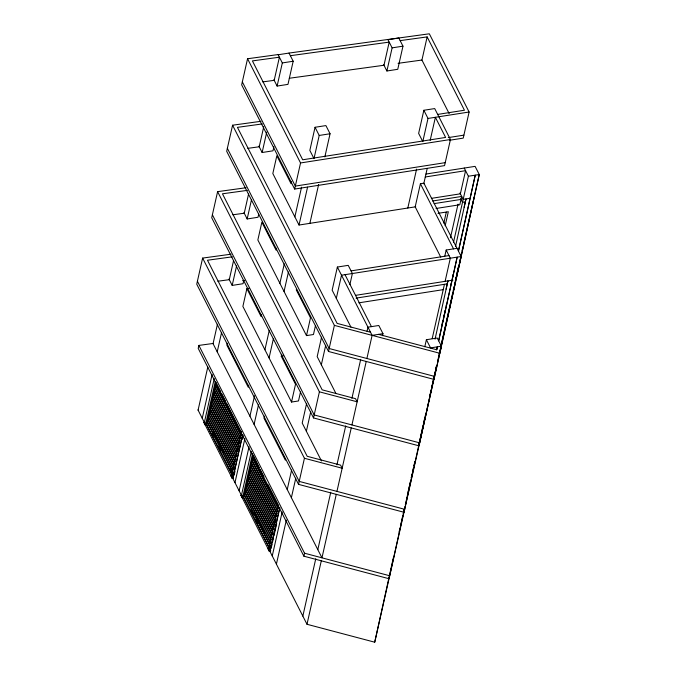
<?xml version="1.0" encoding="UTF-8"?>
<svg xmlns="http://www.w3.org/2000/svg" width="676" height="676" viewBox="0 0 676 676"><rect width="100%" height="100%" fill="white"/><g stroke="black" fill="none" stroke-linecap="round" stroke-linejoin="round"><path stroke-width="1.01" d="M435.048 339.166L447.935 280.895L446.067 289.201M455.556 246.334L466.009 198.93L464.142 207.236M438.665 340.527L457.162 257.134L438.699 340.873M452.295 278.52L453.199 274.414M458.472 250.695L475.245 175.16L458.472 251.193M279.898 507.693L270.011 551.548L306.997 624.278L374.724 642.2L393.339 557.793M404.907 506.814L389.03 578.724L303.887 556.187L198.203 348.385L198.871 345.419L213.506 343.408M405.33 504.871L409.462 486.069M409.909 484.134L410.814 480.011M411.236 478.05L412.183 473.749M412.597 471.882L413.535 467.598M413.94 465.832L414.887 461.556M424.443 419.627L404.003 512.273L298.547 484.371L196.741 284.199L202.623 258.088L231.116 254.184M424.841 417.878L425.787 413.56M419.34 444.081L435.251 371.918M435.707 369.856L436.62 365.733M436.688 365.547L418.985 445.83L313.52 417.929L211.715 217.748L217.604 191.646L246.089 187.734M437.82 360.392L452.751 292.7M453.182 290.824L454.103 286.548M454.534 284.664L458.843 265.144M474.045 197.671L433.958 379.388L328.494 351.478L226.688 151.306L232.578 125.204L261.063 121.291M278.166 54.756L289.024 53.066L293.181 61.237L287.968 84.373L277.109 86.072L282.323 62.936L278.073 54.57L247.551 58.753L241.662 84.863L294.66 189.06L444.563 165.62L450.444 139.518L434.71 108.574L423.852 110.272L418.638 133.409L422.796 141.58L428.009 118.444L423.852 110.272M198.085 410.121L207.777 367.119M213.058 343.678L217.444 324.226M233.575 260.556L229.274 279.67L217.849 281.233M248.548 194.105L244.247 213.219L232.823 214.791M263.75 126.657L259.221 146.776L247.796 148.348M202.242 418.3L212.129 374.436M217.216 351.85L221.601 332.398M243.74 280.633L243.047 283.709L232.189 285.407L236.575 265.955M258.714 214.191L258.021 217.266L247.162 218.965L251.548 199.504M273.915 146.726L272.994 150.816L262.136 152.514L266.75 132.04M233.482 478L232.24 478.38L203.882 422.331L204.397 422.255L205.58 424.579L205.022 424.849L206.315 424.215L232.35 475.414L231.057 476.056L231.615 475.786L241.526 431.795M214.25 378.535L204.355 422.449L197.983 409.926M205.081 422.145L203.839 422.525M205.58 424.579L215.264 381.61M232.037 474.459L206.476 424.19L207.033 421.714L207.676 421.613M232.755 471.958L207.194 421.689A13.9 8.72 -27 0 0 207.684 419.5L207.794 419.052A13.9 8.72 -27 0 0 208.284 416.864L208.385 416.416A13.9 8.72 -27 0 0 208.876 414.227L208.977 413.78A13.9 8.72 -27 0 0 209.467 411.591L209.568 411.143A13.9 8.72 -27 0 0 210.067 408.955L210.168 408.507A13.9 8.72 -27 0 0 210.659 406.318L210.76 405.87A13.9 8.72 -27 0 0 211.25 403.682L211.351 403.234A13.9 8.72 -27 0 0 211.85 401.045L211.951 400.598A13.9 8.72 -27 0 0 212.441 398.409L212.543 397.961A13.9 8.72 -27 0 0 213.033 395.773L213.134 395.325A13.9 8.72 -27 0 0 213.633 393.136L213.734 392.688A13.9 8.72 -27 0 0 214.224 390.5L214.326 390.052A13.9 8.72 -27 0 0 214.816 387.863L214.917 387.416A13.9 8.72 -27 0 0 215.416 385.227L215.517 384.779A13.9 8.72 -27 0 0 215.99 382.768M208.005 419.45L208.107 419.002A13.9 8.72 -27 0 1 208.538 416.999M209.89 411.092L209.788 411.54A13.9 8.72 -27 0 0 209.332 413.374M214.647 390.001L214.546 390.449A13.9 8.72 -27 0 0 214.064 392.46M227.347 343.205L226.899 345.208L248.278 387.247L248.734 385.244M248.886 288.314L246.892 288.627L242.878 306.422L291.517 402.051L298.496 400.961L300.499 392.063M218.728 447.799C218.627 442.56 219.835 454.872 220.739 449.312L219.083 446.228M220.308 450.909L220.739 449.312M261.595 314.653L261.147 316.655L246.892 288.627M276.569 248.21L276.121 250.205L261.865 222.184L257.852 239.98L306.49 335.609L313.47 334.51L315.472 325.612M291.542 181.76L291.094 183.762L276.839 155.733L272.825 173.538L299.02 225.04L415.715 206.788M294.66 189.06L300.541 162.958L247.551 58.753M232.24 478.38L231.099 475.862M232.755 478.304L242.414 435.412M242.743 434.634L232.857 478.498L241.433 495.364L251.328 451.458M234.099 475.253L235.02 471.164M242.16 439.476L243.081 435.386M234.969 482.647L244.889 438.623M249.943 416.196L254.556 395.722M264.916 349.754L269.301 330.302M279.889 283.312L284.275 263.86M294.863 216.861L301.555 187.176M315.05 127.282L309.836 150.418L313.994 158.598L319.207 135.453L315.05 127.282L325.908 125.584L330.065 133.755L324.852 156.9M239.127 490.818L249.047 446.794M254.1 424.376L258.485 404.924M269.073 357.925L273.459 338.473M284.047 291.483L288.432 272.031M299.02 225.04L307.555 187.159M270.721 550.213L270.518 551.117L269.327 551.303L240.969 495.255L241.484 495.17L242.667 497.502L242.109 497.773L243.402 497.13L269.437 548.337L268.144 548.971L268.693 548.701L278.377 505.732M242.667 497.502L252.579 453.512M245.025 492.55A13.9 8.72 -27 0 0 244.602 494.553L243.563 497.105L269.597 548.312M269.842 544.873L244.281 494.604A13.9 8.72 -27 0 0 244.771 492.424L244.873 491.967A13.9 8.72 -27 0 0 245.371 489.787L245.472 489.331A13.9 8.72 -27 0 0 245.963 487.142L246.064 486.695A13.9 8.72 -27 0 0 246.554 484.506L246.655 484.058A13.9 8.72 -27 0 0 247.146 481.87L247.255 481.422A13.9 8.72 -27 0 0 247.746 479.233L247.847 478.785A13.9 8.72 -27 0 0 248.337 476.597L248.438 476.149A13.9 8.72 -27 0 0 248.929 473.96L249.038 473.513A13.9 8.72 -27 0 0 249.529 471.324L249.63 470.876A13.9 8.72 -27 0 0 250.12 468.688L250.221 468.24A13.9 8.72 -27 0 0 250.711 466.051L250.813 465.603A13.9 8.72 -27 0 0 251.311 463.415L251.413 462.967A13.9 8.72 -27 0 0 251.903 460.778L252.004 460.331A13.9 8.72 -27 0 0 252.494 458.142L252.596 457.694A13.9 8.72 -27 0 0 253.094 455.506M253.196 455.058L259.246 467.606M251.134 465.553L251.033 466.001A13.9 8.72 -27 0 0 250.542 468.189M264.434 416.129L263.986 418.131L285.365 460.17M309.878 223.342L318.649 184.438M291.517 402.051L295.522 384.255L281.267 356.227L281.723 354.224M255.815 520.723L256.246 519.134L257.826 522.235C257.86 526.3 254.886 520.469 256.246 519.134M306.49 335.609L310.495 317.805L296.24 289.784M269.327 551.303L268.186 548.777M269.834 551.219L279.501 508.327M271.186 548.168L272.107 544.079M272.563 542.034L273.484 537.944M273.949 535.907L276.712 523.638M272.251 555.959L282.179 511.935M287.232 489.517L291.61 470.065M306.583 403.614L302.206 423.066L321.463 460.939M321.556 337.172L317.179 356.624L335.964 393.567M349.889 284.588L352.382 273.518L348.225 265.347L337.366 267.045L332.153 290.181L350.937 327.125M386.9 70.997L392.114 47.861L387.956 39.69L398.815 37.991L402.972 46.162L397.758 69.298L386.9 70.997L383.664 64.642M276.408 564.13L286.337 520.106M291.381 497.688L295.767 478.236M306.363 431.246L310.74 411.794M321.337 364.795L325.714 345.343M336.31 298.353L341.524 275.216L461.176 256.508L423.894 183.188L420.404 183.737L415.191 206.873L440.744 257.125M298.547 484.371L304.428 458.269L202.623 258.088M313.52 417.929L319.402 391.818L217.604 191.646M328.494 351.478L334.375 325.376L232.578 125.204M303.887 556.187L304.563 553.221L198.871 345.419M449.185 113.627L421.934 60.046L427.147 36.91L400.15 40.619M302.84 616.106L315.76 558.765M317.813 549.656L330.741 492.322M336.927 464.851L345.715 425.88M351.9 398.409L360.688 359.429M367.043 331.206L367.955 327.184L378.813 325.486L382.971 333.665L382.515 335.676M306.997 624.278L321.303 560.801M336.276 494.35L321.97 557.835L212.957 343.484M336.944 491.384L351.25 427.908M351.926 424.942L366.223 361.466M366.899 358.5L372.113 335.364L337.366 267.045M407.822 208.022L416.585 169.118M430.164 140.431L435.378 117.294L445.619 137.439L302.696 159.781L252.41 60.899L279.408 57.198L274.194 80.334L262.77 81.897M423.759 183.804L427.215 168.442M443.836 223.122L446.312 212.103M289.024 53.066L429.336 33.8L469.119 112.013L463.229 138.124L449.675 140.236M445.171 225.742L448.332 211.732L437.989 213.346M444.808 256.069L446.16 250.027L457.018 248.329M424.798 346.763L426.387 339.715L437.245 338.017L441.403 346.196L374.724 642.2M450.444 237.825L458.032 204.169M453.52 242.261L468.4 176.233L464.243 168.054M432.201 338.608L444.436 284.309M445.104 281.343L450.317 258.207L446.16 250.027M441.969 324.455L442.881 320.373M443.346 318.328L444.267 314.255M444.723 312.211L445.18 310.174M446.101 306.093L446.566 304.048M450.926 284.672L451.391 282.636M436.704 349.838L437.389 346.822L436.738 349.754L378.543 334.358M455.404 280.396L456.089 277.321M456.553 275.276L457.475 271.177M457.939 269.132L458.396 267.079M459.3 263.099L460.221 259.001M460.677 256.973L461.607 252.858M462.054 250.855L462.992 246.715M463.432 244.737L473.377 200.637M473.597 199.648L479.259 174.535L475.101 166.364L425.948 174.045M399.068 532.113L399.989 528.015M400.437 526.046L401.375 521.872M401.814 519.92L402.761 515.729M403.192 513.802L404.147 509.586M408.067 492.187L409.453 486.044M409.909 483.991L410.374 481.946M411.27 477.957L412.199 473.859M412.656 471.84L413.585 467.716M414.033 465.722L414.963 461.573M418.892 444.166L420.269 438.023M420.7 436.138L421.655 431.88M422.077 430.02L423.041 425.736M423.455 423.903L423.92 421.858M424.148 420.835L424.545 419.061M429.708 396.153L431.094 390.01M431.533 388.049L432.479 383.867M432.91 381.932L433.865 377.723M434.296 375.814L435.209 371.732M435.674 369.696L436.595 365.615M439.172 354.173L440.093 350.075M440.989 346.087L455.294 282.61M455.962 279.644L461.176 256.508M282.323 62.936L293.181 61.237M392.114 47.861L402.972 46.162M437.676 114.413L464.437 110.23L427.147 36.91M319.207 135.453L330.065 133.755M428.009 118.444L469.119 112.013M448.256 137.6L463.897 135.149M300.541 162.958L450.444 139.518M445.23 162.654L295.327 186.094L242.338 81.897M425.212 176.994L465.578 170.682L460.364 193.826L431.381 198.355M468.4 176.233L479.259 174.535L439.839 353.286L334.375 325.376M432.716 200.983L461.7 196.446L459.824 204.752L436.02 208.478M434.119 203.62L461.032 199.42M470.09 198.288L463.187 199.369L459.95 193.015M465.477 201.87L462.519 202.335L460.669 198.702M351.047 270.89L448.982 255.579M355.5 295.353L453.005 280.109M356.091 298.124L447.402 283.844M358.838 302.84L443.236 289.649M372.113 335.364L382.971 333.665M281.267 356.227L283.261 355.914M441.403 346.196L430.544 347.895L426.387 339.715M206.476 424.19L207.118 424.089M232.282 478.185L232.797 478.109L231.615 475.786M240.926 495.44L242.118 495.255M257.826 522.235L256.17 519.143M269.369 551.109L269.876 551.024L268.693 548.701M290.367 55.694L389.19 42.123L383.976 65.259L289.311 78.255M398.054 63.324L421.934 60.046M262.356 123.928L237.437 127.35L337.138 323.398L370.516 332.229M247.382 190.37L222.455 193.792L322.165 389.841L355.542 398.679L357.139 401.806L319.402 391.818M232.409 256.812L207.481 260.235L307.191 456.292L340.569 465.122L342.166 468.248L304.428 458.269M242.608 280.65L244.687 280.363M434.626 376.422L329.161 348.512L227.364 148.34M419.652 442.865L314.188 414.954L212.382 214.782M404.679 509.307L299.214 481.405L197.409 281.233M304.563 553.221L389.697 575.758M420.404 183.737L453.528 248.878M273.881 79.717L277.109 86.072M345.014 274.667L371.445 326.643M258.908 146.16L262.136 152.514M243.935 212.602L247.162 218.965M228.953 279.053L232.189 285.407M216.007 382.591L220.739 391.903M221.686 393.762L225.471 401.206M226.418 403.073L241.569 432.86M260.192 469.474L263.978 476.918M267.764 484.371L278.656 505.783M215.517 384.779L241.078 435.048M252.596 457.694L278.157 507.963M215.416 385.227L240.977 435.496M252.494 458.142L278.056 508.42M214.917 387.416L240.479 437.685M252.004 460.331L277.566 510.6M214.816 387.863L240.377 438.132M251.903 460.778L277.464 511.056M214.326 390.052L239.887 440.321M251.413 462.967L276.974 513.236M251.311 463.415L276.873 513.692M214.224 390.5L239.786 440.769M213.734 392.688L239.769 443.887M250.813 465.603L276.374 515.872M213.633 393.136L239.194 443.405M250.711 466.051L276.273 516.329M213.134 395.325L239.169 446.523M250.221 468.24L275.783 518.509M213.033 395.773L238.594 446.042M250.12 468.688L275.681 518.965M212.543 397.961L238.104 448.23M249.63 470.876L275.664 522.075M212.441 398.409L238.476 449.608M249.529 471.324L275.563 522.531M211.951 400.598L237.513 450.867M249.038 473.513L274.591 523.782M211.85 401.045L237.411 451.315M248.929 473.96L274.963 525.168M211.351 403.234L236.913 453.503M248.438 476.149L274 526.418M211.25 403.682L236.811 453.951M248.337 476.597L273.898 526.874M210.76 405.87L236.321 456.139M247.847 478.785L273.408 529.054M210.659 406.318L236.22 456.587M247.746 479.233L273.307 529.511M210.168 408.507L235.73 458.776M247.255 481.422L272.808 531.691M210.067 408.955L235.628 459.224M247.154 481.87L272.707 532.147M209.568 411.143L235.13 461.412M246.655 484.058L272.217 534.327M209.467 411.591L235.028 461.86M246.554 484.506L272.115 534.784M208.977 413.78L235.011 464.978M246.064 486.695L271.625 536.964M208.876 414.227L234.437 464.497M245.963 487.142L271.524 537.42M208.385 416.416L234.42 467.615M245.472 489.331L271.025 539.6M208.284 416.864L233.845 467.133M245.371 489.779L270.924 540.056M207.794 419.052L233.347 469.321M244.873 491.967L270.907 543.174M207.693 419.5L233.245 469.769M244.771 492.424L270.806 543.622M213.354 432.784L221.398 448.61M254.227 513.152L259.905 524.322M262.271 528.978L264.164 532.696M213.194 432.809L223.604 453.292M254.066 513.177L264.003 532.722M207.033 421.714L233.068 472.913M244.12 494.629L270.155 545.836M212.323 434.33L213.27 436.197M229.832 468.781L232.198 473.428M250.83 510.042L253.196 514.698M269.732 549.563L270.518 551.117M203.882 422.331L205.065 424.663M240.969 495.255L242.152 497.578M209.932 410.738A13.9 8.72 -27 0 1 210.38 408.904L210.481 408.456A13.9 8.72 -27 0 1 210.574 407.738M207.515 421.638A13.9 8.72 -27 0 1 207.878 419.821M210.65 407.375A13.9 8.72 -27 0 1 210.98 406.268L211.081 405.82A13.9 8.72 -27 0 1 211.25 404.738M211.444 404.003A13.9 8.72 -27 0 1 211.571 403.631L211.672 403.183A13.9 8.72 -27 0 1 211.934 401.73M214.774 389.097A13.9 8.72 -27 0 1 215.137 387.813L215.238 387.365A13.9 8.72 -27 0 1 215.298 386.824M212.864 397.91A13.9 8.72 -27 0 1 213.286 395.908M208.74 416.01A13.9 8.72 -27 0 1 209.197 414.177M212.103 401.181A13.9 8.72 -27 0 1 212.163 400.995L212.264 400.547A13.9 8.72 -27 0 1 212.577 398.908M213.472 395.097A13.9 8.72 -27 0 1 213.946 393.086M215.999 383.647A13.9 8.72 -27 0 0 215.83 384.728L215.728 385.176A13.9 8.72 -27 0 0 215.365 386.461M249.951 470.826A13.9 8.72 -27 0 1 250.441 468.637M247.07 483.298A13.9 8.72 -27 0 0 246.977 484.008L246.875 484.464A13.9 8.72 -27 0 0 246.512 485.748M247.146 482.926A13.9 8.72 -27 0 1 247.467 481.827L247.568 481.371A13.9 8.72 -27 0 1 247.737 480.29M247.94 479.554A13.9 8.72 -27 0 1 248.067 479.191L248.168 478.735A13.9 8.72 -27 0 1 248.422 477.29M246.402 486.466A13.9 8.72 -27 0 0 246.385 486.644L246.284 487.1A13.9 8.72 -27 0 0 245.802 489.103M251.818 462.198A13.9 8.72 -27 0 0 251.725 462.916L251.624 463.364A13.9 8.72 -27 0 0 251.227 464.834M251.861 462.021A13.9 8.72 -27 0 1 252.224 460.728L252.325 460.28A13.9 8.72 -27 0 1 252.486 459.198M245.211 491.739A13.9 8.72 -27 0 1 245.684 489.737M248.76 476.098A13.9 8.72 -27 0 1 249.123 474.282M253.179 456.199A13.9 8.72 -27 0 0 252.917 457.644L252.816 458.091A13.9 8.72 -27 0 0 252.638 458.649M249.351 473.462A13.9 8.72 -27 0 1 249.782 471.459"/></g></svg>
